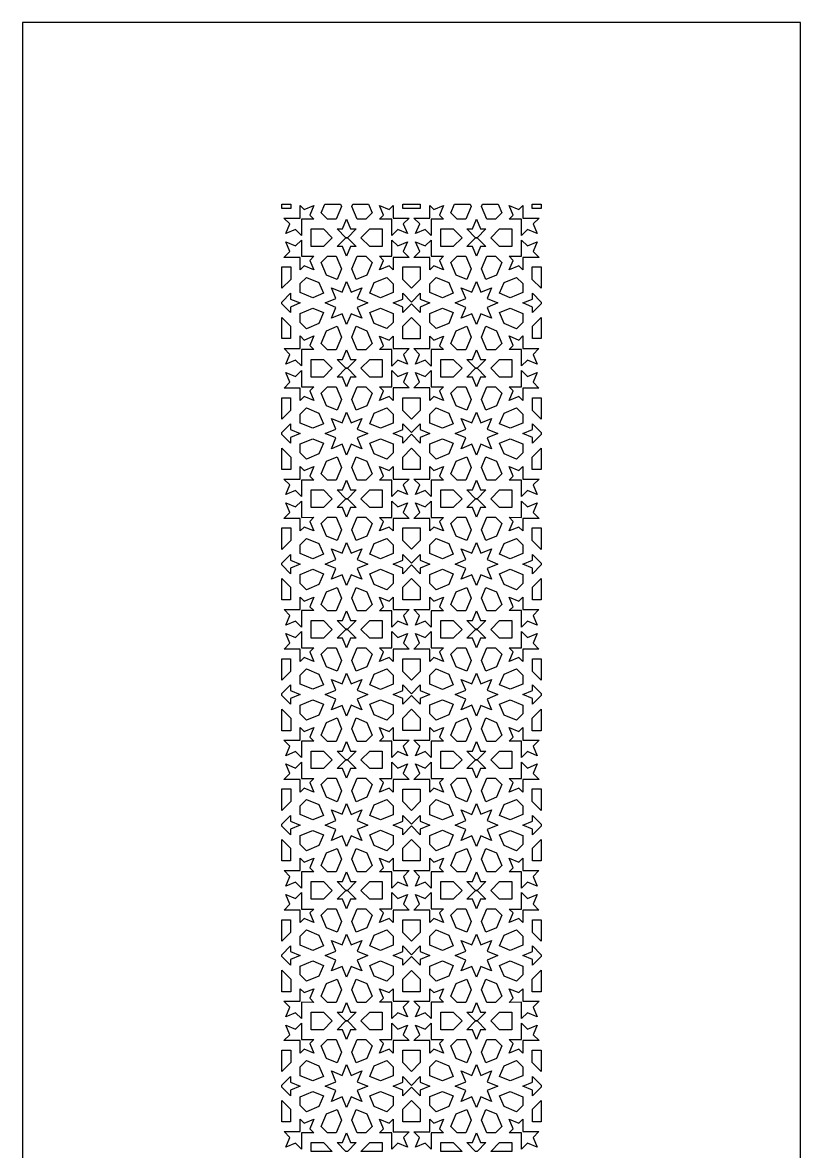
# Model space of a CAD drawing. Extents: x -375 to 375, y -1025 to 1025.
# Drawn here: x -375 to 375, y -63 to 1025 of the extents above; entities that cross this region are included whole.
import ezdxf

# ---------------------------------------------------------------- set-up
doc = ezdxf.new("R2010")
doc.units = 0
doc.layers.add('LAYER_1', color=18, linetype='CONTINUOUS')

msp = doc.modelspace()

# ---------------------------------------------------------------- linework, layer by layer
at = {"layer": 'LAYER_1'}
for points in [[(-375, -1025), (375, -1025), (375, 1025), (-375, 1025)], [(-116.5, 845.8), (-125, 845.8), (-125, 850), (-116.5, 850)], [(-67.6, 847.6), (-72.6, 835.4), (-81.1, 835.4), (-87.1, 841.5), (-83.7, 850), (-68.5, 850)], [(-38, 841.5), (-44, 835.5), (-52.5, 835.5), (-57.5, 847.6), (-56.6, 850), (-41.5, 850)], [(8.4, 845.8), (0, 845.8), (-8.4, 845.8), (-8.4, 850), (8.4, 850)], [(57.5, 847.6), (52.5, 835.5), (44, 835.5), (38, 841.5), (41.5, 850), (56.6, 850)], [(87.1, 841.5), (81.1, 835.4), (72.6, 835.4), (67.6, 847.6), (68.5, 850), (83.7, 850)], [(125, 845.8), (116.5, 845.8), (116.5, 850), (125, 850)], [(-103.5, 844.8), (-94.2, 848.7), (-98.1, 839.4), (-94.2, 835.5), (-106.2, 835.5), (-106.2, 819.8), (-111.9, 825.5), (-121.1, 821.6), (-117.3, 830.9), (-123, 836.6), (-107.3, 836.6), (-107.3, 848.7)], [(-17.8, 836.6), (-2.2, 836.6), (-7.9, 830.9), (-4, 821.6), (-13.3, 825.5), (-18.9, 819.8), (-18.9, 835.5), (-30.9, 835.5), (-27.1, 839.4), (-30.9, 848.7), (-21.6, 844.8), (-17.8, 848.7)], [(21.6, 844.8), (30.9, 848.7), (27.1, 839.4), (30.9, 835.5), (18.9, 835.5), (18.9, 819.8), (13.3, 825.5), (4, 821.6), (7.9, 830.9), (2.2, 836.6), (17.8, 836.6), (17.8, 848.7)], [(107.3, 836.6), (123, 836.6), (117.3, 830.9), (121.1, 821.6), (111.9, 825.5), (106.2, 819.8), (106.2, 835.5), (94.2, 835.5), (98.1, 839.4), (94.2, 848.7), (103.5, 844.8), (107.3, 848.7)], [(-58.7, 826.1), (-53.3, 826.1), (-61.8, 817.6), (-61.8, 817.6), (-63.4, 817.6), (-63.3, 817.6), (-71.8, 826.1), (-66.4, 826.1), (-62.6, 835.4)], [(66.4, 826.1), (71.8, 826.1), (63.3, 817.6), (63.4, 817.6), (61.8, 817.6), (61.8, 817.6), (53.3, 826.1), (58.7, 826.1), (62.6, 835.4)], [(-76.4, 817.6), (-84.9, 809.1), (-96.9, 809.1), (-96.9, 817.6), (-96.9, 826.1), (-84.9, 826.1)], [(-61.8, 817.6), (-53.3, 809.1), (-58.7, 809.1), (-62.6, 799.8), (-66.4, 809.1), (-71.8, 809.1), (-63.3, 817.6), (-63.4, 817.6), (-61.8, 817.6)], [(-28.2, 817.6), (-28.2, 809.1), (-40.2, 809.1), (-48.7, 817.6), (-40.2, 826.1), (-28.2, 826.1)], [(48.7, 817.6), (40.2, 809.1), (28.2, 809.1), (28.2, 817.6), (28.2, 826.1), (40.2, 826.1)], [(63.3, 817.6), (71.8, 809.1), (66.4, 809.1), (62.6, 799.8), (58.7, 809.1), (53.3, 809.1), (61.8, 817.6), (61.8, 817.6), (63.4, 817.6)], [(96.9, 817.6), (96.9, 809.1), (84.9, 809.1), (76.4, 817.6), (84.9, 826.1), (96.9, 826.1)], [(-106.2, 799.7), (-94.2, 799.7), (-98.1, 795.8), (-94.2, 786.5), (-103.5, 790.4), (-107.3, 786.5), (-107.3, 798.6), (-123, 798.6), (-117.3, 804.3), (-121.1, 813.6), (-111.9, 809.7), (-106.2, 815.4)], [(-13.3, 809.7), (-4, 813.6), (-7.9, 804.3), (-2.2, 798.6), (-17.8, 798.6), (-17.8, 786.5), (-21.6, 790.4), (-30.9, 786.5), (-27.1, 795.8), (-30.9, 799.7), (-18.9, 799.7), (-18.9, 815.4)], [(18.9, 799.7), (30.9, 799.7), (27.1, 795.8), (30.9, 786.5), (21.6, 790.4), (17.8, 786.5), (17.8, 798.6), (2.2, 798.6), (7.9, 804.3), (4, 813.6), (13.3, 809.7), (18.9, 815.4)], [(111.9, 809.7), (121.1, 813.6), (117.3, 804.3), (123, 798.6), (107.3, 798.6), (107.3, 786.5), (103.5, 790.4), (94.2, 786.5), (98.1, 795.8), (94.2, 799.7), (106.2, 799.7), (106.2, 815.4)], [(-67.6, 787.6), (-71.8, 777.2), (-82.1, 781.5), (-87.1, 793.7), (-81.1, 799.8), (-72.6, 799.8)], [(-38, 793.7), (-43, 781.5), (-53.3, 777.2), (-57.5, 787.6), (-52.5, 799.8), (-44, 799.8)], [(57.5, 787.6), (53.3, 777.2), (43, 781.5), (38, 793.7), (44, 799.8), (52.5, 799.8)], [(87.1, 793.7), (82.1, 781.5), (71.8, 777.2), (67.6, 787.6), (72.6, 799.8), (81.1, 799.8)], [(-116.5, 777.4), (-125, 768.9), (-125, 768.9), (-125, 789.5), (-116.5, 789.5)], [(8.4, 789.5), (8.4, 777.4), (0, 768.9), (-8.4, 777.4), (-8.4, 789.5), (0, 789.5)], [(125, 768.9), (125, 768.9), (116.5, 777.4), (116.5, 789.5), (125, 789.5)], [(-89.2, 774.4), (-85, 764), (-95.2, 759.7), (-107.3, 764.8), (-107.3, 773.4), (-101.3, 779.4)], [(-58.3, 765.1), (-48, 769.3), (-52.3, 759), (-42, 754.7), (-52.3, 750.4), (-48, 740), (-58.3, 744.3), (-62.6, 734), (-66.8, 744.3), (-77.1, 740), (-72.9, 750.4), (-83.2, 754.7), (-72.8, 759), (-77.1, 769.4), (-66.8, 765.1), (-62.6, 775.4)], [(-17.7, 773.3), (-17.7, 764.8), (-29.8, 759.7), (-40.1, 764), (-35.9, 774.4), (-23.8, 779.4)], [(35.9, 774.4), (40.1, 764), (29.8, 759.7), (17.7, 764.8), (17.7, 773.3), (23.8, 779.4)], [(66.8, 765.1), (77.1, 769.4), (72.8, 759), (83.2, 754.7), (72.9, 750.4), (77.1, 740), (66.8, 744.3), (62.6, 734), (58.3, 744.3), (48, 740), (52.3, 750.4), (42, 754.7), (52.3, 759), (48, 769.3), (58.3, 765.1), (62.6, 775.4)], [(107.3, 773.4), (107.3, 764.8), (95.2, 759.7), (85, 764), (89.2, 774.4), (101.3, 779.4)], [(-116.6, 758.5), (-107.3, 754.7), (-116.6, 750.8), (-116.6, 745.4), (-125, 753.8), (-125, 755.5), (-116.6, 764)], [(8.5, 758.5), (17.7, 754.7), (8.5, 750.8), (8.5, 745.4), (0, 753.9), (0, 753.9), (0, 753.9), (0, 753.9), (0, 753.9), (-8.5, 745.4), (-8.5, 750.8), (-17.7, 754.7), (-8.5, 758.5), (-8.5, 764), (0, 755.5), (0, 755.5), (0, 755.5), (0, 755.5), (0, 755.5), (0, 755.5), (0, 755.5), (0, 755.5), (0, 755.5), (8.5, 764)], [(125, 755.5), (125, 753.8), (116.6, 745.4), (116.6, 750.8), (107.3, 754.7), (116.6, 758.5), (116.6, 764)], [(-116.6, 732.3), (-116.6, 720.3), (-125, 720.3), (-125, 740.8)], [(-85, 745.4), (-89.2, 735), (-101.3, 729.9), (-107.3, 736), (-107.3, 744.6), (-95.2, 749.6)], [(-17.8, 744.6), (-17.8, 736), (-23.8, 730), (-35.9, 735), (-40.2, 745.4), (-29.9, 749.7)], [(8.5, 732.3), (8.5, 720.2), (-8.5, 720.2), (-8.5, 732.3), (0, 740.8)], [(40.2, 745.4), (35.9, 735), (23.8, 730), (17.8, 736), (17.8, 744.6), (29.9, 749.7)], [(107.3, 744.6), (107.3, 736), (101.3, 729.9), (89.2, 735), (85, 745.4), (95.2, 749.6)], [(125, 720.3), (116.6, 720.3), (116.6, 732.3), (125, 740.8)], [(-67.5, 721.8), (-72.6, 709.6), (-81, 709.6), (-87.1, 715.7), (-82.1, 727.9), (-71.8, 732.2)], [(-43, 727.9), (-38, 715.7), (-44, 709.6), (-52.5, 709.6), (-57.6, 721.8), (-53.3, 732.2)], [(57.6, 721.8), (52.5, 709.6), (44, 709.6), (38, 715.7), (43, 727.9), (53.3, 732.2)], [(82.1, 727.9), (87.1, 715.7), (81, 709.6), (72.6, 709.6), (67.5, 721.8), (71.8, 732.2)], [(-103.4, 719), (-94.2, 722.9), (-98, 713.6), (-94.2, 709.7), (-106.1, 709.7), (-106.1, 694), (-111.8, 699.7), (-121.1, 695.8), (-117.2, 705.1), (-122.9, 710.8), (-107.3, 710.8), (-107.3, 722.9)], [(-17.8, 710.8), (-2.2, 710.8), (-7.8, 705.1), (-4, 695.8), (-13.3, 699.6), (-18.9, 693.9), (-18.9, 709.7), (-30.9, 709.7), (-27.1, 713.5), (-30.9, 722.8), (-21.6, 719), (-17.8, 722.8)], [(21.6, 719), (30.9, 722.8), (27.1, 713.5), (30.9, 709.7), (18.9, 709.7), (18.9, 693.9), (13.3, 699.6), (4, 695.8), (7.8, 705.1), (2.2, 710.8), (17.8, 710.8), (17.8, 722.8)], [(107.3, 710.8), (122.9, 710.8), (117.2, 705.1), (121.1, 695.8), (111.8, 699.7), (106.1, 694), (106.1, 709.7), (94.2, 709.7), (98, 713.6), (94.2, 722.9), (103.4, 719), (107.3, 722.9)], [(-58.7, 700.3), (-53.3, 700.3), (-61.8, 691.8), (-63.3, 691.8), (-63.3, 691.8), (-63.4, 691.8), (-63.3, 691.8), (-63.3, 691.8), (-63.4, 691.8), (-63.4, 691.8), (-63.4, 691.8), (-63.3, 691.8), (-71.8, 700.3), (-66.4, 700.3), (-62.6, 709.6)], [(66.4, 700.3), (71.8, 700.3), (63.3, 691.8), (63.4, 691.8), (63.4, 691.8), (63.4, 691.8), (63.3, 691.8), (63.3, 691.8), (63.4, 691.8), (63.3, 691.8), (63.3, 691.8), (61.8, 691.8), (53.3, 700.3), (58.7, 700.3), (62.6, 709.6)], [(-76.4, 691.8), (-84.9, 683.3), (-96.9, 683.3), (-96.9, 691.8), (-96.9, 700.3), (-84.9, 700.3)], [(-28.2, 691.8), (-28.2, 683.3), (-40.2, 683.3), (-48.7, 691.8), (-40.2, 700.3), (-28.2, 700.3)], [(48.7, 691.8), (40.2, 683.3), (28.2, 683.3), (28.2, 691.8), (28.2, 700.3), (40.2, 700.3)], [(96.9, 691.8), (96.9, 683.3), (84.9, 683.3), (76.4, 691.8), (84.9, 700.3), (96.9, 700.3)], [(-106.1, 673.8), (-94.2, 673.9), (-98, 670), (-94.2, 660.7), (-103.4, 664.5), (-107.3, 660.7), (-107.3, 672.7), (-122.9, 672.7), (-117.2, 678.4), (-121.1, 687.7), (-111.8, 683.9), (-106.1, 689.6)], [(-63.3, 691.8), (-63.4, 691.8), (-63.3, 691.8), (-63.3, 691.7), (-61.8, 691.7), (-53.3, 683.2), (-58.7, 683.2), (-62.6, 673.9), (-66.4, 683.2), (-71.8, 683.2), (-63.3, 691.7), (-63.4, 691.7), (-63.4, 691.8), (-63.4, 691.8), (-63.3, 691.8)], [(-13.3, 683.9), (-4, 687.8), (-7.8, 678.5), (-2.2, 672.8), (-17.8, 672.8), (-17.8, 660.7), (-21.6, 664.6), (-30.9, 660.7), (-27.1, 670), (-30.9, 673.9), (-18.9, 673.9), (-18.9, 689.6)], [(18.9, 673.9), (30.9, 673.9), (27.1, 670), (30.9, 660.7), (21.6, 664.6), (17.8, 660.7), (17.8, 672.8), (2.2, 672.8), (7.8, 678.5), (4, 687.8), (13.3, 683.9), (18.9, 689.6)], [(63.4, 691.8), (63.4, 691.7), (63.3, 691.7), (71.8, 683.2), (66.4, 683.2), (62.6, 673.9), (58.7, 683.2), (53.3, 683.2), (61.8, 691.7), (63.3, 691.7), (63.3, 691.8), (63.4, 691.8), (63.3, 691.8), (63.3, 691.8), (63.4, 691.8)], [(111.8, 683.9), (121.1, 687.7), (117.2, 678.4), (122.9, 672.7), (107.3, 672.7), (107.3, 660.7), (103.4, 664.5), (94.2, 660.7), (98, 670), (94.2, 673.9), (106.1, 673.8), (106.1, 689.6)], [(-67.5, 661.8), (-71.8, 651.4), (-82.1, 655.7), (-87.1, 667.8), (-81, 673.9), (-72.6, 673.9)], [(-38, 667.9), (-43, 655.7), (-53.3, 651.4), (-57.6, 661.8), (-52.5, 674), (-44, 674)], [(57.6, 661.8), (53.3, 651.4), (43, 655.7), (38, 667.9), (44, 674), (52.5, 674)], [(87.1, 667.8), (82.1, 655.7), (71.8, 651.4), (67.5, 661.8), (72.6, 673.9), (81, 673.9)], [(-116.6, 651.2), (-125, 642.8), (-125, 663.3), (-116.6, 663.3)], [(-89.2, 648.6), (-85, 638.2), (-95.2, 633.9), (-107.3, 639), (-107.3, 647.6), (-101.3, 653.6)], [(-17.8, 647.5), (-17.8, 638.9), (-29.9, 633.9), (-40.2, 638.2), (-35.9, 648.6), (-23.8, 653.6)], [(8.5, 651.2), (0, 642.7), (-8.5, 651.2), (-8.5, 663.3), (8.5, 663.3)], [(35.9, 648.6), (40.2, 638.2), (29.9, 633.9), (17.8, 638.9), (17.8, 647.5), (23.8, 653.6)], [(107.3, 647.6), (107.3, 639), (95.2, 633.9), (85, 638.2), (89.2, 648.6), (101.3, 653.6)], [(125, 642.8), (116.6, 651.2), (116.6, 663.3), (125, 663.3)], [(-58.3, 639.2), (-48, 643.5), (-52.3, 633.2), (-42, 628.9), (-52.3, 624.6), (-48, 614.2), (-58.3, 618.5), (-62.6, 608.1), (-66.8, 618.5), (-77.1, 614.2), (-72.8, 624.6), (-83.2, 628.9), (-72.9, 633.2), (-77.1, 643.5), (-66.8, 639.2), (-62.6, 649.6)], [(66.8, 639.2), (77.1, 643.5), (72.9, 633.2), (83.2, 628.9), (72.8, 624.6), (77.1, 614.2), (66.8, 618.5), (62.6, 608.1), (58.3, 618.5), (48, 614.2), (52.3, 624.6), (42, 628.9), (52.3, 633.2), (48, 643.5), (58.3, 639.2), (62.6, 649.6)], [(-116.6, 632.7), (-107.3, 628.9), (-116.6, 625), (-116.6, 619.6), (-125, 628), (-125, 629.7), (-116.6, 638.2)], [(8.5, 632.7), (17.7, 628.9), (8.5, 625), (8.5, 619.6), (0, 628.1), (0, 628.1), (0, 628.1), (0, 628.1), (0, 628.1), (0, 628.1), (0, 628.1), (0, 628.1), (0, 628.1), (-8.5, 619.6), (-8.5, 625), (-17.7, 628.9), (-8.5, 632.7), (-8.5, 638.2), (0, 629.7), (0, 629.7), (0, 629.7), (0, 629.7), (0, 629.7), (8.5, 638.2)], [(125, 629.7), (125, 628), (116.6, 619.6), (116.6, 625), (107.3, 628.9), (116.6, 632.7), (116.6, 638.2)], [(-85, 619.5), (-89.2, 609.2), (-101.3, 604.1), (-107.3, 610.2), (-107.3, 618.8), (-95.2, 623.8)], [(-17.7, 618.8), (-17.7, 610.3), (-23.8, 604.2), (-35.9, 609.2), (-40.1, 619.6), (-29.8, 623.8)], [(40.1, 619.6), (35.9, 609.2), (23.8, 604.2), (17.7, 610.3), (17.7, 618.8), (29.8, 623.8)], [(107.3, 618.8), (107.3, 610.2), (101.3, 604.1), (89.2, 609.2), (85, 619.5), (95.2, 623.8)], [(-116.5, 606.2), (-116.5, 594.1), (-125, 594.1), (-125, 614.7), (-125, 614.7)], [(8.4, 606.2), (8.4, 594.1), (0, 594.1), (-8.4, 594.1), (-8.4, 606.2), (0, 614.6)], [(125, 614.7), (125, 594.1), (116.5, 594.1), (116.5, 606.2), (125, 614.7)], [(-67.6, 596), (-72.6, 583.8), (-81.1, 583.8), (-87.1, 589.9), (-82.1, 602.1), (-71.8, 606.3)], [(-43, 602.1), (-38, 589.9), (-44, 583.8), (-52.5, 583.8), (-57.5, 596), (-53.3, 606.4)], [(57.5, 596), (52.5, 583.8), (44, 583.8), (38, 589.9), (43, 602.1), (53.3, 606.4)], [(82.1, 602.1), (87.1, 589.9), (81.1, 583.8), (72.6, 583.8), (67.6, 596), (71.8, 606.3)], [(-103.5, 593.2), (-94.2, 597), (-98.1, 587.7), (-94.2, 583.9), (-106.2, 583.9), (-106.2, 568.1), (-111.9, 573.8), (-121.1, 570), (-117.3, 579.3), (-123, 585), (-107.3, 585), (-107.3, 597)], [(-17.8, 585), (-2.2, 585), (-7.9, 579.3), (-4, 570), (-13.3, 573.8), (-18.9, 568.1), (-18.9, 583.9), (-30.9, 583.9), (-27.1, 587.7), (-30.9, 597), (-21.6, 593.2), (-17.8, 597)], [(21.6, 593.2), (30.9, 597), (27.1, 587.7), (30.9, 583.9), (18.9, 583.9), (18.9, 568.1), (13.3, 573.8), (4, 570), (7.9, 579.3), (2.2, 585), (17.8, 585), (17.8, 597)], [(107.3, 585), (123, 585), (117.3, 579.3), (121.1, 570), (111.9, 573.8), (106.2, 568.1), (106.2, 583.9), (94.2, 583.9), (98.1, 587.7), (94.2, 597), (103.5, 593.2), (107.3, 597)], [(-58.7, 574.5), (-53.3, 574.5), (-61.8, 566), (-61.8, 566), (-63.4, 566), (-63.3, 566), (-71.8, 574.5), (-66.4, 574.5), (-62.6, 583.8)], [(66.4, 574.5), (71.8, 574.5), (63.3, 566), (63.4, 566), (61.8, 566), (61.8, 566), (53.3, 574.5), (58.7, 574.5), (62.6, 583.8)], [(-76.4, 566), (-84.9, 557.4), (-96.9, 557.4), (-96.9, 566), (-96.9, 574.5), (-84.9, 574.5)], [(-61.8, 565.9), (-53.3, 557.4), (-58.7, 557.4), (-62.6, 548.1), (-66.4, 557.4), (-71.8, 557.4), (-63.3, 565.9), (-63.4, 566), (-61.8, 566)], [(-28.2, 566), (-28.2, 557.4), (-40.2, 557.4), (-48.7, 566), (-40.2, 574.5), (-28.2, 574.5)], [(48.7, 566), (40.2, 557.4), (28.2, 557.4), (28.2, 566), (28.2, 574.5), (40.2, 574.5)], [(63.3, 565.9), (71.8, 557.4), (66.4, 557.4), (62.6, 548.1), (58.7, 557.4), (53.3, 557.4), (61.8, 565.9), (61.8, 566), (63.4, 566)], [(96.9, 566), (96.9, 557.4), (84.9, 557.4), (76.4, 566), (84.9, 574.5), (96.9, 574.5)], [(-106.2, 548), (-94.2, 548.1), (-98.1, 544.2), (-94.2, 534.9), (-103.5, 538.7), (-107.3, 534.9), (-107.3, 546.9), (-123, 546.9), (-117.3, 552.6), (-121.1, 561.9), (-111.9, 558.1), (-106.2, 563.8)], [(-13.3, 558.1), (-4, 561.9), (-7.9, 552.6), (-2.2, 546.9), (-17.8, 546.9), (-17.8, 534.9), (-21.6, 538.7), (-30.9, 534.9), (-27.1, 544.2), (-30.9, 548), (-18.9, 548), (-18.9, 563.8)], [(18.9, 548), (30.9, 548), (27.1, 544.2), (30.9, 534.9), (21.6, 538.7), (17.8, 534.9), (17.8, 546.9), (2.2, 546.9), (7.9, 552.6), (4, 561.9), (13.3, 558.1), (18.9, 563.8)], [(111.9, 558.1), (121.1, 561.9), (117.3, 552.6), (123, 546.9), (107.3, 546.9), (107.3, 534.9), (103.5, 538.7), (94.2, 534.9), (98.1, 544.2), (94.2, 548.1), (106.2, 548), (106.2, 563.8)], [(-67.6, 535.9), (-71.8, 525.6), (-82.1, 529.8), (-87.1, 542), (-81.1, 548.1), (-72.6, 548.1)], [(-38, 542), (-43, 529.8), (-53.3, 525.6), (-57.5, 535.9), (-52.5, 548.1), (-44, 548.1)], [(57.5, 535.9), (53.3, 525.6), (43, 529.8), (38, 542), (44, 548.1), (52.5, 548.1)], [(87.1, 542), (82.1, 529.8), (71.8, 525.6), (67.6, 535.9), (72.6, 548.1), (81.1, 548.1)], [(-116.5, 525.7), (-125, 517.2), (-125, 517.2), (-125, 537.8), (-116.5, 537.8)], [(8.4, 537.8), (8.4, 525.7), (0, 517.3), (-8.4, 525.7), (-8.4, 537.8), (0, 537.8)], [(125, 517.2), (125, 517.2), (116.5, 525.7), (116.5, 537.8), (125, 537.8)], [(-89.2, 522.7), (-85, 512.4), (-95.2, 508.1), (-107.3, 513.1), (-107.3, 521.7), (-101.3, 527.8)], [(-58.3, 513.4), (-48, 517.7), (-52.3, 507.3), (-42, 503), (-52.3, 498.7), (-48, 488.4), (-58.3, 492.7), (-62.6, 482.3), (-66.8, 492.7), (-77.1, 488.4), (-72.9, 498.7), (-83.2, 503), (-72.8, 507.3), (-77.1, 517.7), (-66.8, 513.4), (-62.6, 523.8)], [(-17.7, 521.7), (-17.7, 513.1), (-29.8, 508.1), (-40.1, 512.4), (-35.9, 522.7), (-23.8, 527.7)], [(35.9, 522.7), (40.1, 512.4), (29.8, 508.1), (17.7, 513.1), (17.7, 521.7), (23.8, 527.7)], [(66.8, 513.4), (77.1, 517.7), (72.8, 507.3), (83.2, 503), (72.9, 498.7), (77.1, 488.4), (66.8, 492.7), (62.6, 482.3), (58.3, 492.7), (48, 488.4), (52.3, 498.7), (42, 503), (52.3, 507.3), (48, 517.7), (58.3, 513.4), (62.6, 523.8)], [(107.3, 521.7), (107.3, 513.1), (95.2, 508.1), (85, 512.4), (89.2, 522.7), (101.3, 527.8)], [(-116.6, 506.9), (-107.3, 503), (-116.6, 499.2), (-116.6, 493.7), (-125, 502.2), (-125, 503.9), (-116.6, 512.3)], [(8.5, 506.9), (17.7, 503), (8.5, 499.2), (8.5, 493.7), (0, 502.2), (0, 502.2), (0, 502.2), (0, 502.2), (0, 502.2), (-8.5, 493.7), (-8.5, 499.2), (-17.7, 503), (-8.5, 506.9), (-8.5, 512.3), (0, 503.8), (0, 503.8), (0, 503.8), (0, 503.8), (0, 503.8), (0, 503.8), (0, 503.8), (0, 503.8), (0, 503.8), (8.5, 512.3)], [(125, 503.9), (125, 502.2), (116.6, 493.7), (116.6, 499.2), (107.3, 503), (116.6, 506.9), (116.6, 512.3)], [(-85, 493.7), (-89.2, 483.3), (-101.3, 478.3), (-107.3, 484.3), (-107.3, 493), (-95.2, 498)], [(-17.8, 493), (-17.8, 484.4), (-23.8, 478.3), (-35.9, 483.4), (-40.2, 493.7), (-29.9, 498)], [(40.2, 493.7), (35.9, 483.4), (23.8, 478.3), (17.8, 484.4), (17.8, 493), (29.9, 498)], [(107.3, 493), (107.3, 484.3), (101.3, 478.3), (89.2, 483.3), (85, 493.7), (95.2, 498)], [(-116.6, 480.7), (-116.6, 468.6), (-125, 468.6), (-125, 489.2)], [(-67.5, 470.2), (-72.6, 458), (-81, 458), (-87.1, 464.1), (-82.1, 476.2), (-71.8, 480.5)], [(-43, 476.2), (-38, 464), (-44, 458), (-52.5, 458), (-57.6, 470.1), (-53.3, 480.5)], [(8.5, 480.7), (8.5, 468.6), (-8.5, 468.6), (-8.5, 480.7), (0, 489.2)], [(57.6, 470.1), (52.5, 458), (44, 458), (38, 464), (43, 476.2), (53.3, 480.5)], [(82.1, 476.2), (87.1, 464.1), (81, 458), (72.6, 458), (67.5, 470.2), (71.8, 480.5)], [(125, 468.6), (116.6, 468.6), (116.6, 480.7), (125, 489.2)], [(-103.4, 467.4), (-94.2, 471.2), (-98, 461.9), (-94.2, 458.1), (-106.1, 458.1), (-106.1, 442.3), (-111.8, 448), (-121.1, 444.2), (-117.2, 453.5), (-122.9, 459.2), (-107.3, 459.2), (-107.3, 471.2)], [(-17.8, 459.1), (-2.2, 459.1), (-7.8, 453.4), (-4, 444.1), (-13.3, 448), (-18.9, 442.3), (-18.9, 458), (-30.9, 458), (-27.1, 461.9), (-30.9, 471.2), (-21.6, 467.3), (-17.8, 471.2)], [(21.6, 467.3), (30.9, 471.2), (27.1, 461.9), (30.9, 458), (18.9, 458), (18.9, 442.3), (13.3, 448), (4, 444.1), (7.8, 453.4), (2.2, 459.1), (17.8, 459.1), (17.8, 471.2)], [(107.3, 459.2), (122.9, 459.2), (117.2, 453.5), (121.1, 444.2), (111.8, 448), (106.1, 442.3), (106.1, 458.1), (94.2, 458.1), (98, 461.9), (94.2, 471.2), (103.4, 467.4), (107.3, 471.2)], [(-58.7, 448.7), (-53.3, 448.7), (-61.8, 440.2), (-63.3, 440.2), (-71.8, 448.7), (-66.4, 448.7), (-62.6, 458)], [(66.4, 448.7), (71.8, 448.7), (63.3, 440.2), (61.8, 440.2), (53.3, 448.7), (58.7, 448.7), (62.6, 458)], [(-76.4, 440.1), (-84.9, 431.6), (-96.9, 431.6), (-96.9, 440.1), (-96.9, 448.7), (-84.9, 448.7)], [(-28.2, 440.1), (-28.2, 431.6), (-40.2, 431.6), (-48.7, 440.1), (-40.2, 448.7), (-28.2, 448.7)], [(48.7, 440.1), (40.2, 431.6), (28.2, 431.6), (28.2, 440.1), (28.2, 448.7), (40.2, 448.7)], [(96.9, 440.1), (96.9, 431.6), (84.9, 431.6), (76.4, 440.1), (84.9, 448.7), (96.9, 448.7)], [(-106.1, 422.2), (-94.2, 422.2), (-98, 418.3), (-94.2, 409), (-103.4, 412.9), (-107.3, 409), (-107.3, 421.1), (-122.9, 421.1), (-117.2, 426.8), (-121.1, 436.1), (-111.8, 432.2), (-106.1, 437.9)], [(-53.3, 431.6), (-58.7, 431.6), (-62.6, 422.3), (-66.4, 431.6), (-71.8, 431.6), (-63.3, 440.1), (-61.8, 440.1)], [(-63.3, 440.2), (-63.4, 440.1), (-63.3, 440.1), (-63.3, 440.1), (-63.4, 440.1), (-63.4, 440.1), (-63.4, 440.2), (-63.3, 440.2)], [(-63.3, 440.1), (-63.4, 440.1), (-63.3, 440.1), (-63.3, 440.1), (-63.4, 440.1), (-63.4, 440.1), (-63.4, 440.1), (-63.3, 440.1)], [(-13.3, 432.3), (-4, 436.1), (-7.8, 426.8), (-2.2, 421.1), (-17.8, 421.1), (-17.8, 409.1), (-21.6, 412.9), (-30.9, 409.1), (-27.1, 418.4), (-30.9, 422.2), (-18.9, 422.2), (-18.9, 438)], [(18.9, 422.2), (30.9, 422.2), (27.1, 418.4), (30.9, 409.1), (21.6, 412.9), (17.8, 409.1), (17.8, 421.1), (2.2, 421.1), (7.8, 426.8), (4, 436.1), (13.3, 432.3), (18.9, 438)], [(71.8, 431.6), (66.4, 431.6), (62.6, 422.3), (58.7, 431.6), (53.3, 431.6), (61.8, 440.1), (63.3, 440.1)], [(63.4, 440.1), (63.4, 440.1), (63.3, 440.1), (63.3, 440.1), (63.4, 440.1), (63.3, 440.2), (63.3, 440.2), (63.4, 440.2)], [(63.4, 440.1), (63.4, 440.1), (63.3, 440.1), (63.3, 440.1), (63.4, 440.1), (63.3, 440.1), (63.3, 440.1), (63.4, 440.1)], [(111.8, 432.2), (121.1, 436.1), (117.2, 426.8), (122.9, 421.1), (107.3, 421.1), (107.3, 409), (103.4, 412.9), (94.2, 409), (98, 418.3), (94.2, 422.2), (106.1, 422.2), (106.1, 437.9)], [(-67.5, 410.1), (-71.8, 399.7), (-82.1, 404), (-87.1, 416.2), (-81, 422.3), (-72.6, 422.3)], [(-38, 416.2), (-43, 404), (-53.3, 399.8), (-57.6, 410.1), (-52.5, 422.3), (-44, 422.3)], [(57.6, 410.1), (53.3, 399.8), (43, 404), (38, 416.2), (44, 422.3), (52.5, 422.3)], [(87.1, 416.2), (82.1, 404), (71.8, 399.7), (67.5, 410.1), (72.6, 422.3), (81, 422.3)], [(-116.6, 399.6), (-125, 391.1), (-125, 411.7), (-116.6, 411.7)], [(8.5, 399.6), (0, 391.1), (-8.5, 399.6), (-8.5, 411.7), (8.5, 411.7)], [(125, 391.1), (116.6, 399.6), (116.6, 411.7), (125, 411.7)], [(-89.2, 396.9), (-85, 386.5), (-95.2, 382.3), (-107.3, 387.3), (-107.3, 395.9), (-101.3, 402)], [(-58.3, 387.6), (-48, 391.9), (-52.3, 381.5), (-42, 377.2), (-52.3, 372.9), (-48, 362.6), (-58.3, 366.9), (-62.6, 356.5), (-66.8, 366.8), (-77.1, 362.6), (-72.8, 372.9), (-83.2, 377.2), (-72.9, 381.5), (-77.1, 391.9), (-66.8, 387.6), (-62.6, 397.9)], [(-17.8, 395.9), (-17.8, 387.3), (-29.9, 382.2), (-40.2, 386.5), (-35.9, 396.9), (-23.8, 401.9)], [(35.9, 396.9), (40.2, 386.5), (29.9, 382.2), (17.8, 387.3), (17.8, 395.9), (23.8, 401.9)], [(66.8, 387.6), (77.1, 391.9), (72.9, 381.5), (83.2, 377.2), (72.8, 372.9), (77.1, 362.6), (66.8, 366.8), (62.6, 356.5), (58.3, 366.9), (48, 362.6), (52.3, 372.9), (42, 377.2), (52.3, 381.5), (48, 391.9), (58.3, 387.6), (62.6, 397.9)], [(107.3, 395.9), (107.3, 387.3), (95.2, 382.3), (85, 386.5), (89.2, 396.9), (101.3, 402)], [(-116.6, 381.1), (-107.3, 377.2), (-116.6, 373.4), (-116.6, 367.9), (-125, 376.4), (-125, 378.1), (-116.6, 386.5)], [(8.5, 381.1), (17.7, 377.2), (8.5, 373.4), (8.5, 367.9), (0, 376.4), (0, 376.4), (0, 376.4), (0, 376.4), (0, 376.4), (0, 376.4), (0, 376.4), (0, 376.4), (0, 376.4), (-8.5, 367.9), (-8.5, 373.4), (-17.7, 377.2), (-8.5, 381.1), (-8.5, 386.6), (0, 378), (0, 378), (0, 378), (0, 378), (0, 378), (8.5, 386.6)], [(125, 378.1), (125, 376.4), (116.6, 367.9), (116.6, 373.4), (107.3, 377.2), (116.6, 381.1), (116.6, 386.5)], [(-85, 367.9), (-89.2, 357.5), (-101.3, 352.5), (-107.3, 358.5), (-107.3, 367.1), (-95.2, 372.2)], [(-17.7, 367.2), (-17.7, 358.6), (-23.8, 352.5), (-35.9, 357.6), (-40.1, 367.9), (-29.8, 372.2)], [(40.1, 367.9), (35.9, 357.6), (23.8, 352.5), (17.7, 358.6), (17.7, 367.2), (29.8, 372.2)], [(107.3, 367.1), (107.3, 358.5), (101.3, 352.5), (89.2, 357.5), (85, 367.9), (95.2, 372.2)], [(-116.5, 354.5), (-116.5, 342.4), (-125, 342.4), (-125, 363), (-125, 363)], [(8.4, 354.5), (8.4, 342.5), (0, 342.5), (-8.4, 342.5), (-8.4, 354.5), (0, 363)], [(125, 363), (125, 342.4), (116.5, 342.4), (116.5, 354.5), (125, 363)], [(-67.6, 344.3), (-72.6, 332.1), (-81.1, 332.1), (-87.1, 338.2), (-82.1, 350.4), (-71.8, 354.7)], [(-43, 350.4), (-38, 338.2), (-44, 332.1), (-52.5, 332.1), (-57.5, 344.3), (-53.3, 354.7)], [(57.5, 344.3), (52.5, 332.1), (44, 332.1), (38, 338.2), (43, 350.4), (53.3, 354.7)], [(82.1, 350.4), (87.1, 338.2), (81.1, 332.1), (72.6, 332.1), (67.6, 344.3), (71.8, 354.7)], [(-103.5, 341.5), (-94.2, 345.4), (-98.1, 336.1), (-94.2, 332.2), (-106.2, 332.2), (-106.2, 316.5), (-111.9, 322.2), (-121.1, 318.3), (-117.3, 327.6), (-123, 333.3), (-107.3, 333.3), (-107.3, 345.4)], [(-17.8, 333.3), (-2.2, 333.3), (-7.9, 327.6), (-4, 318.3), (-13.3, 322.2), (-18.9, 316.5), (-18.9, 332.2), (-30.9, 332.2), (-27.1, 336.1), (-30.9, 345.4), (-21.6, 341.5), (-17.8, 345.4)], [(21.6, 341.5), (30.9, 345.4), (27.1, 336.1), (30.9, 332.2), (18.9, 332.2), (18.9, 316.5), (13.3, 322.2), (4, 318.3), (7.9, 327.6), (2.2, 333.3), (17.8, 333.3), (17.8, 345.4)], [(107.3, 333.3), (123, 333.3), (117.3, 327.6), (121.1, 318.3), (111.9, 322.2), (106.2, 316.5), (106.2, 332.2), (94.2, 332.2), (98.1, 336.1), (94.2, 345.4), (103.5, 341.5), (107.3, 345.4)], [(-58.7, 322.8), (-53.3, 322.8), (-61.8, 314.3), (-61.8, 314.3), (-63.4, 314.3), (-63.3, 314.3), (-71.8, 322.8), (-66.4, 322.8), (-62.6, 332.1)], [(66.4, 322.8), (71.8, 322.8), (63.3, 314.3), (63.4, 314.3), (61.8, 314.3), (61.8, 314.3), (53.3, 322.8), (58.7, 322.8), (62.6, 332.1)], [(-76.4, 314.3), (-84.9, 305.8), (-96.9, 305.8), (-96.9, 314.3), (-96.9, 322.8), (-84.9, 322.8)], [(-28.2, 314.3), (-28.2, 305.8), (-40.2, 305.8), (-48.7, 314.3), (-40.2, 322.8), (-28.2, 322.8)], [(48.7, 314.3), (40.2, 305.8), (28.2, 305.8), (28.2, 314.3), (28.2, 322.8), (40.2, 322.8)], [(96.9, 314.3), (96.9, 305.8), (84.9, 305.8), (76.4, 314.3), (84.9, 322.8), (96.9, 322.8)], [(-106.2, 296.4), (-94.2, 296.4), (-98.1, 292.5), (-94.2, 283.2), (-103.5, 287.1), (-107.3, 283.2), (-107.3, 295.3), (-123, 295.3), (-117.3, 301), (-121.1, 310.3), (-111.9, 306.4), (-106.2, 312.1)], [(-61.8, 314.3), (-53.3, 305.8), (-58.7, 305.8), (-62.6, 296.5), (-66.4, 305.8), (-71.8, 305.8), (-63.3, 314.3), (-63.4, 314.3), (-61.8, 314.3)], [(-13.3, 306.4), (-4, 310.3), (-7.9, 301), (-2.2, 295.3), (-17.8, 295.3), (-17.8, 283.2), (-21.6, 287.1), (-30.9, 283.2), (-27.1, 292.5), (-30.9, 296.4), (-18.9, 296.4), (-18.9, 312.1)], [(18.9, 296.4), (30.9, 296.4), (27.1, 292.5), (30.9, 283.2), (21.6, 287.1), (17.8, 283.2), (17.8, 295.3), (2.2, 295.3), (7.9, 301), (4, 310.3), (13.3, 306.4), (18.9, 312.1)], [(63.3, 314.3), (71.8, 305.8), (66.4, 305.8), (62.6, 296.5), (58.7, 305.8), (53.3, 305.8), (61.8, 314.3), (61.8, 314.3), (63.4, 314.3)], [(111.9, 306.4), (121.1, 310.3), (117.3, 301), (123, 295.3), (107.3, 295.3), (107.3, 283.2), (103.5, 287.1), (94.2, 283.2), (98.1, 292.5), (94.2, 296.4), (106.2, 296.4), (106.2, 312.1)], [(-67.6, 284.3), (-71.8, 273.9), (-82.1, 278.2), (-87.1, 290.4), (-81.1, 296.5), (-72.6, 296.5)], [(-38, 290.4), (-43, 278.2), (-53.3, 273.9), (-57.5, 284.3), (-52.5, 296.5), (-44, 296.5)], [(57.5, 284.3), (53.3, 273.9), (43, 278.2), (38, 290.4), (44, 296.5), (52.5, 296.5)], [(87.1, 290.4), (82.1, 278.2), (71.8, 273.9), (67.6, 284.3), (72.6, 296.5), (81.1, 296.5)], [(-116.5, 274.1), (-125, 265.6), (-125, 265.6), (-125, 286.2), (-116.5, 286.2)], [(8.4, 286.1), (8.4, 274.1), (0, 265.6), (-8.4, 274.1), (-8.4, 286.1), (0, 286.1)], [(125, 265.6), (125, 265.6), (116.5, 274.1), (116.5, 286.2), (125, 286.2)], [(-89.2, 271.1), (-85, 260.7), (-95.2, 256.4), (-107.3, 261.5), (-107.3, 270.1), (-101.3, 276.1)], [(-58.3, 261.7), (-48, 266), (-52.3, 255.7), (-42, 251.4), (-52.3, 247.1), (-48, 236.7), (-58.3, 241), (-62.6, 230.7), (-66.8, 241), (-77.1, 236.7), (-72.9, 247.1), (-83.2, 251.4), (-72.8, 255.7), (-77.1, 266), (-66.8, 261.8), (-62.6, 272.1)], [(-17.7, 270), (-17.7, 261.4), (-29.8, 256.4), (-40.1, 260.7), (-35.9, 271), (-23.8, 276.1)], [(35.9, 271), (40.1, 260.7), (29.8, 256.4), (17.7, 261.4), (17.7, 270), (23.8, 276.1)], [(66.8, 261.8), (77.1, 266), (72.8, 255.7), (83.2, 251.4), (72.9, 247.1), (77.1, 236.7), (66.8, 241), (62.6, 230.7), (58.3, 241), (48, 236.7), (52.3, 247.1), (42, 251.4), (52.3, 255.7), (48, 266), (58.3, 261.7), (62.6, 272.1)], [(107.3, 270.1), (107.3, 261.5), (95.2, 256.4), (85, 260.7), (89.2, 271.1), (101.3, 276.1)], [(-116.6, 255.2), (-107.3, 251.4), (-116.6, 247.5), (-116.6, 242.1), (-125, 250.5), (-125, 252.2), (-116.6, 260.7)], [(8.5, 255.2), (17.7, 251.4), (8.5, 247.5), (8.5, 242), (0, 250.6), (0, 250.6), (0, 250.6), (0, 250.6), (0, 250.6), (-8.5, 242), (-8.5, 247.5), (-17.7, 251.4), (-8.5, 255.2), (-8.5, 260.7), (0, 252.2), (0, 252.2), (0, 252.2), (0, 252.2), (0, 252.2), (0, 252.2), (0, 252.2), (0, 252.2), (0, 252.2), (8.5, 260.7)], [(125, 252.2), (125, 250.5), (116.6, 242.1), (116.6, 247.5), (107.3, 251.4), (116.6, 255.2), (116.6, 260.7)], [(-85, 242.1), (-89.2, 231.7), (-101.3, 226.6), (-107.3, 232.7), (-107.3, 241.3), (-95.2, 246.3)], [(-17.8, 241.3), (-17.8, 232.7), (-23.8, 226.7), (-35.9, 231.7), (-40.2, 242.1), (-29.9, 246.4)], [(40.2, 242.1), (35.9, 231.7), (23.8, 226.7), (17.8, 232.7), (17.8, 241.3), (29.9, 246.4)], [(107.3, 241.3), (107.3, 232.7), (101.3, 226.6), (89.2, 231.7), (85, 242.1), (95.2, 246.3)], [(-116.6, 229), (-116.6, 216.9), (-125, 216.9), (-125, 237.5)], [(-67.5, 218.5), (-72.6, 206.3), (-81, 206.3), (-87.1, 212.4), (-82.1, 224.6), (-71.8, 228.9)], [(-43, 224.6), (-38, 212.4), (-44, 206.3), (-52.5, 206.3), (-57.6, 218.5), (-53.3, 228.8)], [(8.5, 229), (8.5, 216.9), (-8.5, 216.9), (-8.5, 229), (0, 237.5)], [(57.6, 218.5), (52.5, 206.3), (44, 206.3), (38, 212.4), (43, 224.6), (53.3, 228.8)], [(82.1, 224.6), (87.1, 212.4), (81, 206.3), (72.6, 206.3), (67.5, 218.5), (71.8, 228.9)], [(125, 216.9), (116.6, 216.9), (116.6, 229), (125, 237.5)], [(-103.4, 215.7), (-94.2, 219.6), (-98, 210.3), (-94.2, 206.4), (-106.1, 206.4), (-106.1, 190.7), (-111.8, 196.4), (-121.1, 192.5), (-117.2, 201.8), (-122.9, 207.5), (-107.3, 207.5), (-107.3, 219.6)], [(-17.8, 207.5), (-2.2, 207.5), (-7.8, 201.8), (-4, 192.5), (-13.3, 196.3), (-18.9, 190.6), (-18.9, 206.4), (-30.9, 206.4), (-27.1, 210.2), (-30.9, 219.5), (-21.6, 215.7), (-17.8, 219.5)], [(21.6, 215.7), (30.9, 219.5), (27.1, 210.2), (30.9, 206.4), (18.9, 206.4), (18.9, 190.6), (13.3, 196.3), (4, 192.5), (7.8, 201.8), (2.2, 207.5), (17.8, 207.5), (17.8, 219.5)], [(107.3, 207.5), (122.9, 207.5), (117.2, 201.8), (121.1, 192.5), (111.8, 196.4), (106.1, 190.7), (106.1, 206.4), (94.2, 206.4), (98, 210.3), (94.2, 219.6), (103.4, 215.7), (107.3, 219.6)], [(-76.4, 188.5), (-84.9, 179.9), (-96.9, 179.9), (-96.9, 188.5), (-96.9, 197), (-84.9, 197)], [(-58.7, 197), (-53.3, 197), (-61.8, 188.5), (-63.3, 188.5), (-71.8, 197), (-66.4, 197), (-62.6, 206.3)], [(-28.2, 188.5), (-28.2, 179.9), (-40.2, 179.9), (-48.7, 188.5), (-40.2, 197), (-28.2, 197)], [(48.7, 188.5), (40.2, 179.9), (28.2, 179.9), (28.2, 188.5), (28.2, 197), (40.2, 197)], [(66.4, 197), (71.8, 197), (63.3, 188.5), (61.8, 188.5), (53.3, 197), (58.7, 197), (62.6, 206.3)], [(96.9, 188.5), (96.9, 179.9), (84.9, 179.9), (76.4, 188.5), (84.9, 197), (96.9, 197)], [(-106.1, 170.5), (-94.2, 170.5), (-98, 166.7), (-94.2, 157.4), (-103.4, 161.2), (-107.3, 157.4), (-107.3, 169.4), (-122.9, 169.4), (-117.2, 175.1), (-121.1, 184.4), (-111.8, 180.6), (-106.1, 186.3)], [(-53.3, 179.9), (-58.7, 179.9), (-62.6, 170.6), (-66.4, 179.9), (-71.8, 179.9), (-63.3, 188.4), (-61.8, 188.4)], [(-63.3, 188.5), (-63.4, 188.5), (-63.3, 188.5), (-63.3, 188.5), (-63.4, 188.5), (-63.4, 188.5), (-63.4, 188.5), (-63.3, 188.5)], [(-63.3, 188.5), (-63.4, 188.5), (-63.3, 188.4), (-63.3, 188.4), (-63.4, 188.4), (-63.4, 188.5), (-63.4, 188.5), (-63.3, 188.5)], [(-13.3, 180.6), (-4, 184.5), (-7.8, 175.2), (-2.2, 169.5), (-17.8, 169.5), (-17.8, 157.4), (-21.6, 161.3), (-30.9, 157.4), (-27.1, 166.7), (-30.9, 170.6), (-18.9, 170.6), (-18.9, 186.3)], [(18.9, 170.6), (30.9, 170.6), (27.1, 166.7), (30.9, 157.4), (21.6, 161.3), (17.8, 157.4), (17.8, 169.5), (2.2, 169.5), (7.8, 175.2), (4, 184.5), (13.3, 180.6), (18.9, 186.3)], [(71.8, 179.9), (66.4, 179.9), (62.6, 170.6), (58.7, 179.9), (53.3, 179.9), (61.8, 188.4), (63.3, 188.4)], [(63.4, 188.5), (63.4, 188.5), (63.3, 188.5), (63.3, 188.5), (63.4, 188.5), (63.3, 188.5), (63.3, 188.5), (63.4, 188.5)], [(63.4, 188.5), (63.4, 188.4), (63.3, 188.4), (63.3, 188.4), (63.4, 188.5), (63.3, 188.5), (63.3, 188.5), (63.4, 188.5)], [(111.8, 180.6), (121.1, 184.4), (117.2, 175.1), (122.9, 169.4), (107.3, 169.4), (107.3, 157.4), (103.4, 161.2), (94.2, 157.4), (98, 166.7), (94.2, 170.5), (106.1, 170.5), (106.1, 186.3)], [(-67.5, 158.4), (-71.8, 148.1), (-82.1, 152.4), (-87.1, 164.5), (-81, 170.6), (-72.6, 170.6)], [(-38, 164.6), (-43, 152.4), (-53.3, 148.1), (-57.6, 158.5), (-52.5, 170.6), (-44, 170.6)], [(57.6, 158.5), (53.3, 148.1), (43, 152.4), (38, 164.6), (44, 170.6), (52.5, 170.6)], [(87.1, 164.5), (82.1, 152.4), (71.8, 148.1), (67.5, 158.4), (72.6, 170.6), (81, 170.6)], [(-116.6, 147.9), (-125, 139.4), (-125, 160), (-116.6, 160)], [(8.5, 147.9), (0, 139.4), (-8.5, 147.9), (-8.5, 160), (8.5, 160)], [(125, 139.4), (116.6, 147.9), (116.6, 160), (125, 160)], [(-89.2, 145.3), (-85, 134.9), (-95.2, 130.6), (-107.3, 135.6), (-107.3, 144.3), (-101.3, 150.3)], [(-58.3, 135.9), (-48, 140.2), (-52.3, 129.9), (-42, 125.6), (-52.3, 121.3), (-48, 110.9), (-58.3, 115.2), (-62.6, 104.8), (-66.8, 115.2), (-77.1, 110.9), (-72.8, 121.3), (-83.2, 125.6), (-72.9, 129.9), (-77.1, 140.2), (-66.8, 135.9), (-62.6, 146.3)], [(-17.8, 144.2), (-17.8, 135.6), (-29.9, 130.6), (-40.2, 134.9), (-35.9, 145.2), (-23.8, 150.3)], [(35.9, 145.2), (40.2, 134.9), (29.9, 130.6), (17.8, 135.6), (17.8, 144.2), (23.8, 150.3)], [(66.8, 135.9), (77.1, 140.2), (72.9, 129.9), (83.2, 125.6), (72.8, 121.3), (77.1, 110.9), (66.8, 115.2), (62.6, 104.8), (58.3, 115.2), (48, 110.9), (52.3, 121.3), (42, 125.6), (52.3, 129.9), (48, 140.2), (58.3, 135.9), (62.6, 146.3)], [(107.3, 144.3), (107.3, 135.6), (95.2, 130.6), (85, 134.9), (89.2, 145.3), (101.3, 150.3)], [(-116.6, 129.4), (-107.3, 125.6), (-116.6, 121.7), (-116.6, 116.3), (-125, 124.7), (-125, 126.4), (-116.6, 134.9)], [(8.5, 129.4), (17.7, 125.6), (8.5, 121.7), (8.5, 116.3), (0, 124.8), (0, 124.8), (0, 124.8), (0, 124.8), (0, 124.8), (0, 124.8), (0, 124.8), (0, 124.8), (0, 124.8), (-8.5, 116.3), (-8.5, 121.7), (-17.7, 125.6), (-8.5, 129.4), (-8.5, 134.9), (0, 126.4), (0, 126.4), (0, 126.4), (0, 126.4), (0, 126.4), (8.5, 134.9)], [(125, 126.4), (125, 124.7), (116.6, 116.3), (116.6, 121.7), (107.3, 125.6), (116.6, 129.4), (116.6, 134.9)], [(-85, 116.2), (-89.2, 105.9), (-101.3, 100.8), (-107.3, 106.9), (-107.3, 115.5), (-95.2, 120.5)], [(-17.7, 115.5), (-17.7, 106.9), (-23.8, 100.9), (-35.9, 105.9), (-40.1, 116.2), (-29.8, 120.5)], [(40.1, 116.2), (35.9, 105.9), (23.8, 100.9), (17.7, 106.9), (17.7, 115.5), (29.8, 120.5)], [(107.3, 115.5), (107.3, 106.9), (101.3, 100.8), (89.2, 105.9), (85, 116.2), (95.2, 120.5)], [(-116.5, 102.9), (-116.5, 90.8), (-125, 90.8), (-125, 111.4), (-125, 111.4)], [(8.4, 102.9), (8.4, 90.8), (0, 90.8), (-8.4, 90.8), (-8.4, 102.9), (0, 111.3)], [(125, 111.4), (125, 90.8), (116.5, 90.8), (116.5, 102.9), (125, 111.4)], [(-67.6, 92.7), (-72.6, 80.5), (-81.1, 80.5), (-87.1, 86.6), (-82.1, 98.8), (-71.8, 103)], [(-43, 98.8), (-38, 86.6), (-44, 80.5), (-52.5, 80.5), (-57.5, 92.7), (-53.3, 103)], [(57.5, 92.7), (52.5, 80.5), (44, 80.5), (38, 86.6), (43, 98.8), (53.3, 103)], [(82.1, 98.8), (87.1, 86.6), (81.1, 80.5), (72.6, 80.5), (67.6, 92.7), (71.8, 103)], [(-103.5, 89.9), (-94.2, 93.7), (-98.1, 84.4), (-94.2, 80.5), (-106.2, 80.6), (-106.2, 64.8), (-111.9, 70.5), (-121.1, 66.7), (-117.3, 76), (-123, 81.7), (-107.3, 81.7), (-107.3, 93.7)], [(-17.8, 81.7), (-2.2, 81.7), (-7.9, 76), (-4, 66.7), (-13.3, 70.5), (-18.9, 64.8), (-18.9, 80.6), (-30.9, 80.6), (-27.1, 84.4), (-30.9, 93.7), (-21.6, 89.9), (-17.8, 93.7)], [(21.6, 89.9), (30.9, 93.7), (27.1, 84.4), (30.9, 80.6), (18.9, 80.6), (18.9, 64.8), (13.3, 70.5), (4, 66.7), (7.9, 76), (2.2, 81.7), (17.8, 81.7), (17.8, 93.7)], [(107.3, 81.7), (123, 81.7), (117.3, 76), (121.1, 66.7), (111.9, 70.5), (106.2, 64.8), (106.2, 80.6), (94.2, 80.5), (98.1, 84.4), (94.2, 93.7), (103.5, 89.9), (107.3, 93.7)], [(-58.7, 71.2), (-53.3, 71.2), (-61.8, 62.7), (-61.8, 62.6), (-63.4, 62.6), (-63.3, 62.7), (-71.8, 71.2), (-66.4, 71.2), (-62.6, 80.5)], [(66.4, 71.2), (71.8, 71.2), (63.3, 62.7), (63.4, 62.6), (61.8, 62.6), (61.8, 62.7), (53.3, 71.2), (58.7, 71.2), (62.6, 80.5)], [(-76.4, 62.6), (-84.9, 54.1), (-96.9, 54.1), (-96.9, 62.6), (-96.9, 71.2), (-84.9, 71.2)], [(-28.2, 62.6), (-28.2, 54.1), (-40.2, 54.1), (-48.7, 62.6), (-40.2, 71.2), (-28.2, 71.2)], [(48.7, 62.6), (40.2, 54.1), (28.2, 54.1), (28.2, 62.6), (28.2, 71.2), (40.2, 71.2)], [(96.9, 62.6), (96.9, 54.1), (84.9, 54.1), (76.4, 62.6), (84.9, 71.2), (96.9, 71.2)], [(-106.2, 44.7), (-94.2, 44.7), (-98.1, 40.9), (-94.2, 31.6), (-103.5, 35.4), (-107.3, 31.6), (-107.3, 43.6), (-123, 43.6), (-117.3, 49.3), (-121.1, 58.6), (-111.9, 54.8), (-106.2, 60.5)], [(-61.8, 62.6), (-53.3, 54.1), (-58.7, 54.1), (-62.6, 44.8), (-66.4, 54.1), (-71.8, 54.1), (-63.3, 62.6), (-63.4, 62.6), (-61.8, 62.6)], [(-13.3, 54.8), (-4, 58.6), (-7.9, 49.3), (-2.2, 43.6), (-17.8, 43.6), (-17.8, 31.6), (-21.6, 35.4), (-30.9, 31.6), (-27.1, 40.9), (-30.9, 44.7), (-18.9, 44.7), (-18.9, 60.5)], [(18.9, 44.7), (30.9, 44.7), (27.1, 40.9), (30.9, 31.6), (21.6, 35.4), (17.8, 31.6), (17.8, 43.6), (2.2, 43.6), (7.9, 49.3), (4, 58.6), (13.3, 54.8), (18.9, 60.5)], [(63.3, 62.6), (71.8, 54.1), (66.4, 54.1), (62.6, 44.8), (58.7, 54.1), (53.3, 54.1), (61.8, 62.6), (61.8, 62.6), (63.4, 62.6)], [(111.9, 54.8), (121.1, 58.6), (117.3, 49.3), (123, 43.6), (107.3, 43.6), (107.3, 31.6), (103.5, 35.4), (94.2, 31.6), (98.1, 40.9), (94.2, 44.7), (106.2, 44.7), (106.2, 60.5)], [(-67.6, 32.6), (-71.8, 22.3), (-82.1, 26.5), (-87.1, 38.7), (-81.1, 44.8), (-72.6, 44.8)], [(-38, 38.7), (-43, 26.5), (-53.3, 22.2), (-57.5, 32.6), (-52.5, 44.8), (-44, 44.8)], [(57.5, 32.6), (53.3, 22.2), (43, 26.5), (38, 38.7), (44, 44.8), (52.5, 44.8)], [(87.1, 38.7), (82.1, 26.5), (71.8, 22.3), (67.6, 32.6), (72.6, 44.8), (81.1, 44.8)], [(-116.5, 22.4), (-125, 13.9), (-125, 13.9), (-125, 34.5), (-116.5, 34.5)], [(8.4, 34.5), (8.4, 22.4), (0, 14), (-8.4, 22.4), (-8.4, 34.5), (0, 34.5)], [(125, 13.9), (125, 13.9), (116.5, 22.4), (116.5, 34.5), (125, 34.5)], [(-89.2, 19.4), (-85, 9.1), (-95.2, 4.8), (-107.3, 9.8), (-107.3, 18.4), (-101.3, 24.5)], [(-17.7, 18.3), (-17.7, 9.8), (-29.8, 4.8), (-40.1, 9), (-35.9, 19.4), (-23.8, 24.4)], [(35.9, 19.4), (40.1, 9), (29.8, 4.8), (17.7, 9.8), (17.7, 18.3), (23.8, 24.4)], [(107.3, 18.4), (107.3, 9.8), (95.2, 4.8), (85, 9.1), (89.2, 19.4), (101.3, 24.5)], [(-58.3, 10.1), (-48, 14.4), (-52.3, 4), (-42, -0.3), (-52.3, -4.6), (-48, -14.9), (-58.3, -10.6), (-62.6, -21), (-66.8, -10.6), (-77.1, -14.9), (-72.9, -4.6), (-83.2, -0.3), (-72.8, 4), (-77.1, 14.4), (-66.8, 10.1), (-62.6, 20.5)], [(66.8, 10.1), (77.1, 14.4), (72.8, 4), (83.2, -0.3), (72.9, -4.6), (77.1, -14.9), (66.8, -10.6), (62.6, -21), (58.3, -10.6), (48, -14.9), (52.3, -4.6), (42, -0.3), (52.3, 4), (48, 14.4), (58.3, 10.1), (62.6, 20.5)], [(-116.6, 3.6), (-107.3, -0.3), (-116.6, -4.1), (-116.6, -9.6), (-125, -1.1), (-125, 0.6), (-116.6, 9)], [(8.5, 3.6), (17.7, -0.3), (8.5, -4.1), (8.5, -9.6), (0, -1.1), (0, -1.1), (0, -1.1), (0, -1.1), (0, -1.1), (-8.5, -9.6), (-8.5, -4.1), (-17.7, -0.3), (-8.5, 3.6), (-8.5, 9), (0, 0.5), (0, 0.5), (0, 0.5), (0, 0.5), (0, 0.5), (0, 0.5), (0, 0.5), (0, 0.5), (0, 0.5), (8.5, 9)], [(125, 0.6), (125, -1.1), (116.6, -9.6), (116.6, -4.1), (107.3, -0.3), (116.6, 3.6), (116.6, 9)], [(-85, -9.6), (-89.2, -20), (-101.3, -25), (-107.3, -19), (-107.3, -10.4), (-95.2, -5.3)], [(-17.8, -10.3), (-17.8, -18.9), (-23.8, -25), (-35.9, -20), (-40.2, -9.6), (-29.9, -5.3)], [(40.2, -9.6), (35.9, -20), (23.8, -25), (17.8, -18.9), (17.8, -10.3), (29.9, -5.3)], [(107.3, -10.4), (107.3, -19), (101.3, -25), (89.2, -20), (85, -9.6), (95.2, -5.3)], [(-116.6, -22.6), (-116.6, -34.7), (-125, -34.7), (-125, -14.2)], [(8.5, -22.6), (8.5, -34.7), (-8.5, -34.7), (-8.5, -22.6), (0, -14.1)], [(125, -34.7), (116.6, -34.7), (116.6, -22.6), (125, -14.2)], [(-103.4, -35.9), (-94.2, -32.1), (-98, -41.4), (-94.2, -45.3), (-106.1, -45.2), (-106.1, -61), (-111.8, -55.3), (-121.1, -59.1), (-117.2, -49.8), (-122.9, -44.1), (-107.3, -44.1), (-107.3, -32.1)], [(-67.5, -33.2), (-72.6, -45.3), (-81, -45.3), (-87.1, -39.2), (-82.1, -27.1), (-71.8, -22.8)], [(-43, -27.1), (-38, -39.3), (-44, -45.4), (-52.5, -45.4), (-57.6, -33.2), (-53.3, -22.8)], [(-17.8, -44.2), (-2.2, -44.2), (-7.8, -49.9), (-4, -59.2), (-13.3, -55.3), (-18.9, -61), (-18.9, -45.3), (-30.9, -45.3), (-27.1, -41.4), (-30.9, -32.1), (-21.6, -36), (-17.8, -32.1)], [(21.6, -36), (30.9, -32.1), (27.1, -41.4), (30.9, -45.3), (18.9, -45.3), (18.9, -61), (13.3, -55.3), (4, -59.2), (7.8, -49.9), (2.2, -44.2), (17.8, -44.2), (17.8, -32.1)], [(57.6, -33.2), (52.5, -45.4), (44, -45.4), (38, -39.3), (43, -27.1), (53.3, -22.8)], [(82.1, -27.1), (87.1, -39.2), (81, -45.3), (72.6, -45.3), (67.5, -33.2), (71.8, -22.8)], [(107.3, -44.1), (122.9, -44.1), (117.2, -49.8), (121.1, -59.1), (111.8, -55.3), (106.1, -61), (106.1, -45.2), (94.2, -45.3), (98, -41.4), (94.2, -32.1), (103.4, -35.9), (107.3, -32.1)], [(-58.7, -54.6), (-53.3, -54.6), (-61.8, -63.1), (-63.3, -63.1), (-63.3, -63.2), (-63.4, -63.2), (-63.3, -63.2), (-63.3, -63.2), (-63.4, -63.2), (-63.4, -63.2), (-63.4, -63.1), (-63.3, -63.1), (-71.8, -54.6), (-66.4, -54.6), (-62.6, -45.3)], [(66.4, -54.6), (71.8, -54.6), (63.3, -63.1), (63.4, -63.1), (63.4, -63.2), (63.4, -63.2), (63.3, -63.2), (63.3, -63.2), (63.4, -63.2), (63.3, -63.2), (63.3, -63.1), (61.8, -63.1), (53.3, -54.6), (58.7, -54.6), (62.6, -45.3)], [(-76.4, -63.2), (-96.9, -63.2), (-96.9, -54.7), (-84.9, -54.7)], [(-28.2, -63.2), (-48.7, -63.2), (-40.2, -54.7), (-28.2, -54.7)], [(48.7, -63.2), (28.2, -63.2), (28.2, -54.7), (40.2, -54.7)], [(96.9, -63.2), (76.4, -63.2), (84.9, -54.7), (96.9, -54.7)]]:
    msp.add_lwpolyline(points, close=True, dxfattribs=at)

doc.saveas('drawing.dxf')
